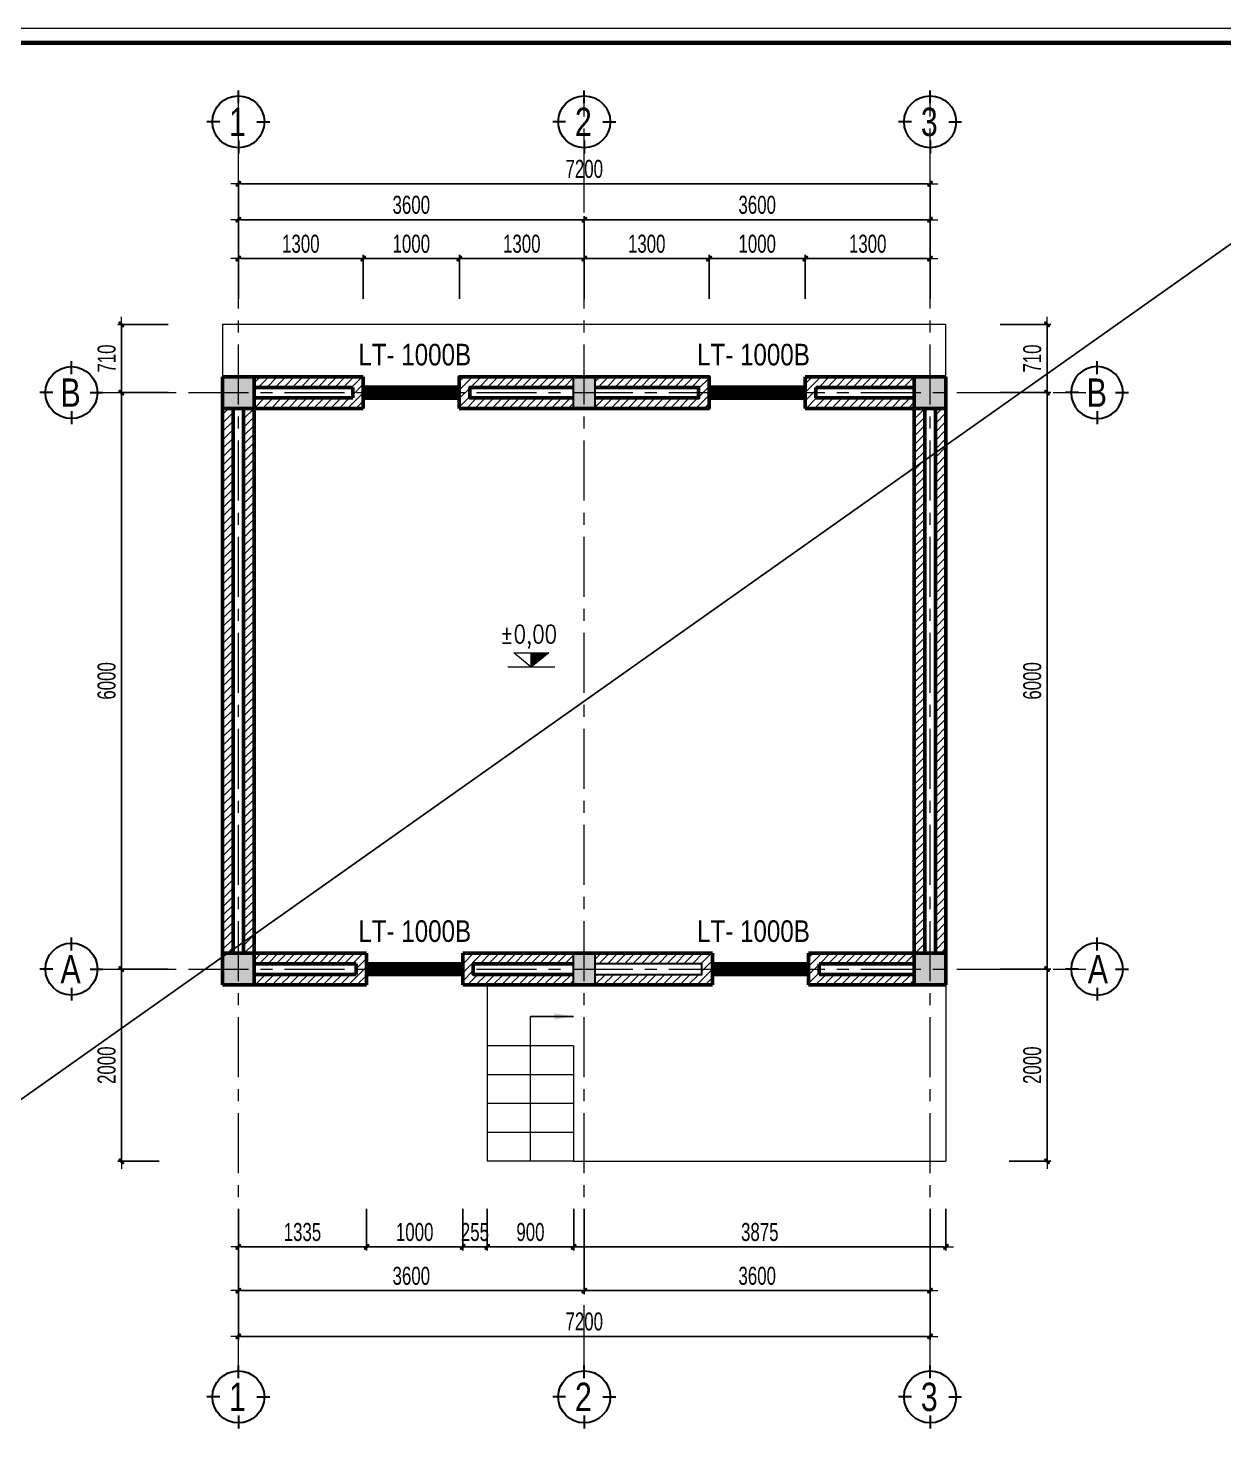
# Model space of a CAD drawing. Header units: millimetres. Extents: x -178395 to 493851, y -561170 to -280028.
# Drawn here: x 318561 to 331004, y -465377 to -450665 of the extents above; entities that cross this region are included whole.
import ezdxf
from ezdxf.enums import TextEntityAlignment as Align

# ---------------------------------------------------------------- set-up
doc = ezdxf.new("R2010")
doc.units = ezdxf.units.MM
doc.header["$MEASUREMENT"] = 0
doc.header["$PDMODE"] = 32
doc.linetypes.add('CENTER', pattern=[2, 1.25, -0.25, 0.25, -0.25])
doc.layers.get('Defpoints').update_dxf_attribs({"color": 1})
for name, color, linetype, lineweight in [('cat1', 30, 'Continuous', 50), ('Dim', 252, 'Continuous', 13), ('hatch1', 136, 'Continuous', 9), ('Khungten_LCDI', 7, 'Continuous', 5), ('LC Dim', 8, 'Continuous', 18), ('LC Hatch', 252, 'Continuous', 9), ('LC ISO', 153, 'Continuous', 13), ('LC Net dam 1', 30, 'Continuous', 30), ('LC Net thay', 63, 'Continuous', 25), ('LC Text1', 3, 'Continuous', 20), ('LC Text2', 7, 'Continuous', 25), ('thay1', 63, 'Continuous', 18), ('v-TRUC', 8, 'CENTER', 13)]:
    doc.layers.add(name, color=color, linetype=linetype, lineweight=lineweight)
doc.layers.add('KCS_LANH_TO', color=3, linetype='Continuous')
doc.layers.add('KCS_Plotter', color=11, linetype='Continuous', plot=False)
doc.styles.add('EG 1', font='VHAVANB.TTF')
doc.styles.add('HOATBIF', font='hoatbif.shx', dxfattribs={"width": 0.7})
doc.styles.add('KCS_SMTEXT', font='arial_0.ttf', dxfattribs={"width": 0.7})
doc.styles.add('Khungten', font='VHAVAN.TTF', dxfattribs={"width": 0.9, "height": 5000})
doc.styles.add('LC 1', font='VHAVANB.TTF')
doc.styles.add('T1', font='Vnsimli.shx', dxfattribs={"width": 0.8})
doc.styles.add('T2', font='VHARIAL.TTF', dxfattribs={"width": 0.8})
doc.styles.add('Tahoma', font='tahoma_0.ttf')
doc.styles.add('Title', font='VHBLACK.TTF', dxfattribs={"width": 0.8})
doc.dimstyles.new('1-110', dxfattribs={"dimscale": 110, "dimtxt": 2.5, "dimasz": 0.35, "dimexe": 0.5, "dimexo": 1, "dimgap": 0.8, "dimtad": 1, "dimdec": 0, "dimzin": 0, "dimdsep": 46, "dimtxsty": 'HOATBIF', "dimblk1": 'DOT', "dimblk2": 'DOT', "dimsah": 1, "dimcen": -1, "dimdle": 1, "dimclrd": 256, "dimclre": 256, "dimclrt": 4, "dimadec": 3, "dimazin": 2, "dimtfac": 0.333333, "dimtdec": 0, "dimtix": 1, "dimtmove": 2, "dimatfit": 3, "dimldrblk": 'DOT', "dimfxl": 1, "dimtvp": 0.833333, "dimtolj": 1, "dimtzin": 0, "dimarcsym": 0})
doc.dimstyles.new('KCS_DIM100_LE', dxfattribs={"dimscale": 100, "dimtxt": 0.001, "dimasz": 2, "dimexe": 1.2, "dimexo": 0, "dimgap": 1, "dimtad": 1, "dimdec": 0, "dimzin": 0, "dimdsep": 46, "dimtxsty": 'KCS_SMTEXT', "dimcen": 0, "dimdle": 1, "dimclrd": 256, "dimclre": 256, "dimclrt": 2, "dimadec": 0, "dimazin": 0, "dimtfac": 1, "dimtdec": 0, "dimtix": 1, "dimtmove": 2, "dimatfit": 3, "dimfxl": 1, "dimtolj": 1, "dimtzin": 0, "dimarcsym": 0})

# ---------------------------------------------------------------- blocks, each defined once
blk = doc.blocks.new('lcdi fix')
at = {"layer": 'Defpoints', "lineweight": 0}
blk.add_lwpolyline([(-1200, -14850), (-1200, 14850), (40800, 14850), (40800, -14850)], close=True, dxfattribs=at)
at = {"layer": 'Khungten_LCDI', "color": 5, "lineweight": 60}
blk.add_lwpolyline([(0, -14650), (0, 14650), (40600, 14650), (40600, -14650)], close=True, dxfattribs=at)
at = {"color": 7, "style": 'Khungten', "width": 0.8}
for tag, p in [('REVISION', (39499, -10746)), ('NGAYHT', (39546, -11609))]:
    blk.add_attdef(tag, text='', height=200, dxfattribs=at).set_placement(p, align=Align.CENTER)
at = {"layer": 'LC Text1', "color": 3, "style": 'LC 1', "width": 1.834006}
for tag, p, p2 in [('TENBANVE1', (36913, -8886), (40339, -8886)), ('TENBANVE2', (36913, -9562), (40339, -9562))]:
    blk.add_attdef(tag, text='', height=250, dxfattribs=at).set_placement(p, p2, align=Align.FIT)
at = {"layer": 'LC Text1', "style": 'Title', "width": 0.7}
blk.add_attdef('SOBANVE', text='', height=250, dxfattribs=at).set_placement((39562, -13896), align=Align.CENTER)
blk = doc.blocks.new('DOT')
at = {"layer": 'LC Dim'}
blk.add_line((-3, 0), (3, 0), dxfattribs=at)
at = {"layer": 'LC Dim', "color": 4}
blk.add_line((-1, -1), (1, 1), dxfattribs=at)
blk.add_lwpolyline([(0.5, 1), (-1, -0.5), (-0.5, -1), (1, 0.5)], close=True, dxfattribs=at)
blk = doc.blocks.new('*D1131')
at = {"layer": 'Defpoints', "color": 0, "transparency": 16777216}
for p in [(322048, -453062), (320748, -453557), (322048, -453557)]:
    blk.add_point(p, dxfattribs=at)
at = {"layer": 'Dim', "lineweight": -2, "transparency": 16777216}
for p, q in [((320748, -453482), (320748, -453025)), ((320774, -453062), (322022, -453062)), ((322048, -453482), (322048, -453025))]:
    blk.add_line(p, q, dxfattribs=at)
at = {"layer": 'Dim', "lineweight": -2, "transparency": 16777216, "xscale": 26.25, "yscale": 26.25, "zscale": 26.25, "rotation": 180}
blk.add_blockref('DOT', (320748, -453062), dxfattribs=at)
at = {"layer": 'Dim', "lineweight": -2, "transparency": 16777216, "xscale": 26.25, "yscale": 26.25, "zscale": 26.25}
blk.add_blockref('DOT', (322048, -453062), dxfattribs=at)
at = {"layer": 'Dim', "color": 4, "transparency": 16777216, "insert": (321398, -452909), "char_height": 187.5, "attachment_point": 5, "style": 'HOATBIF'}
blk.add_mtext('\\A1;1300', dxfattribs=at)
blk = doc.blocks.new('_Dot')
at = {"color": 0, "linetype": 'ByBlock', "lineweight": -2}
blk.add_line((-0.5, 0), (-1, 0), dxfattribs=at)
at = {"color": 0, "linetype": 'ByBlock', "const_width": 0.5}
blk.add_lwpolyline([(-0.25, 0, 1), (0.25, 0, 1)], format="xyb", close=True, dxfattribs=at)
blk = doc.blocks.new('*D1132')
at = {"layer": 'Defpoints', "color": 0, "ltscale": 2, "transparency": 16777216}
for p in [(324348, -452658), (320748, -453557), (324348, -453557)]:
    blk.add_point(p, dxfattribs=at)
at = {"layer": 'Dim', "lineweight": -2, "ltscale": 2, "transparency": 16777216}
for p, q in [((320748, -453482), (320748, -452621)), ((320774, -452658), (324322, -452658)), ((324348, -453482), (324348, -452621))]:
    blk.add_line(p, q, dxfattribs=at)
at = {"layer": 'Dim', "lineweight": -2, "ltscale": 2, "transparency": 16777216, "xscale": 26.25, "yscale": 26.25, "zscale": 26.25, "rotation": 180}
blk.add_blockref('DOT', (320748, -452658), dxfattribs=at)
at = {"layer": 'Dim', "lineweight": -2, "ltscale": 2, "transparency": 16777216, "xscale": 26.25, "yscale": 26.25, "zscale": 26.25}
blk.add_blockref('DOT', (324348, -452658), dxfattribs=at)
at = {"layer": 'Dim', "color": 4, "ltscale": 2, "transparency": 16777216, "insert": (322548, -452504), "char_height": 187.5, "attachment_point": 5, "style": 'HOATBIF'}
blk.add_mtext('\\A1;3600', dxfattribs=at)
blk = doc.blocks.new('*D1133')
at = {"layer": 'Defpoints', "color": 0, "ltscale": 2, "transparency": 16777216}
for p in [(327948, -452658), (324348, -453557), (327948, -453557)]:
    blk.add_point(p, dxfattribs=at)
at = {"layer": 'Dim', "lineweight": -2, "ltscale": 2, "transparency": 16777216}
for p, q in [((324348, -453482), (324348, -452621)), ((324374, -452658), (327922, -452658)), ((327948, -453482), (327948, -452621))]:
    blk.add_line(p, q, dxfattribs=at)
at = {"layer": 'Dim', "lineweight": -2, "ltscale": 2, "transparency": 16777216, "xscale": 26.25, "yscale": 26.25, "zscale": 26.25, "rotation": 180}
blk.add_blockref('DOT', (324348, -452658), dxfattribs=at)
at = {"layer": 'Dim', "lineweight": -2, "ltscale": 2, "transparency": 16777216, "xscale": 26.25, "yscale": 26.25, "zscale": 26.25}
blk.add_blockref('DOT', (327948, -452658), dxfattribs=at)
at = {"layer": 'Dim', "color": 4, "ltscale": 2, "transparency": 16777216, "insert": (326148, -452504), "char_height": 187.5, "attachment_point": 5, "style": 'HOATBIF'}
blk.add_mtext('\\A1;3600', dxfattribs=at)
blk = doc.blocks.new('*D1134')
at = {"layer": 'Defpoints', "color": 0, "ltscale": 2, "transparency": 16777216}
for p in [(327948, -452284), (320748, -453557), (327948, -453557)]:
    blk.add_point(p, dxfattribs=at)
at = {"layer": 'Dim', "lineweight": -2, "ltscale": 2, "transparency": 16777216}
for p, q in [((320748, -453482), (320748, -452246)), ((320774, -452284), (327922, -452284)), ((327948, -453482), (327948, -452246))]:
    blk.add_line(p, q, dxfattribs=at)
at = {"layer": 'Dim', "lineweight": -2, "ltscale": 2, "transparency": 16777216, "xscale": 26.25, "yscale": 26.25, "zscale": 26.25, "rotation": 180}
blk.add_blockref('DOT', (320748, -452284), dxfattribs=at)
at = {"layer": 'Dim', "lineweight": -2, "ltscale": 2, "transparency": 16777216, "xscale": 26.25, "yscale": 26.25, "zscale": 26.25}
blk.add_blockref('DOT', (327948, -452284), dxfattribs=at)
at = {"layer": 'Dim', "color": 4, "ltscale": 2, "transparency": 16777216, "insert": (324348, -452130), "char_height": 187.5, "attachment_point": 5, "style": 'HOATBIF'}
blk.add_mtext('\\A1;7200', dxfattribs=at)
blk = doc.blocks.new('KyHieu TrucDinhVi')
at = {"color": 7, "lineweight": 30}
for p, q in [((0, 2.36), (0, 4)), ((-2.36, 0), (-4, 0)), ((2.36, 0), (4, 0)), ((0, -2.36), (0, -4))]:
    blk.add_line(p, q, dxfattribs=at)
blk.add_circle((0, 0), 3.3, dxfattribs=at)
at = {"ltscale": 20, "style": 'Tahoma'}
blk.add_attdef('AA', text='', height=3, dxfattribs=at).set_placement((0, 0), align=Align.MIDDLE_CENTER)
blk = doc.blocks.new('*D1135')
at = {"layer": 'Defpoints', "color": 0, "ltscale": 2, "transparency": 16777216}
for p in [(323048, -453062), (322048, -453557), (323048, -453557)]:
    blk.add_point(p, dxfattribs=at)
at = {"layer": 'Dim', "lineweight": -2, "ltscale": 2, "transparency": 16777216}
for p, q in [((322048, -453482), (322048, -453025)), ((322074, -453062), (323022, -453062)), ((323048, -453482), (323048, -453025))]:
    blk.add_line(p, q, dxfattribs=at)
at = {"layer": 'Dim', "lineweight": -2, "ltscale": 2, "transparency": 16777216, "xscale": 26.25, "yscale": 26.25, "zscale": 26.25, "rotation": 180}
blk.add_blockref('DOT', (322048, -453062), dxfattribs=at)
at = {"layer": 'Dim', "lineweight": -2, "ltscale": 2, "transparency": 16777216, "xscale": 26.25, "yscale": 26.25, "zscale": 26.25}
blk.add_blockref('DOT', (323048, -453062), dxfattribs=at)
at = {"layer": 'Dim', "color": 4, "ltscale": 2, "transparency": 16777216, "insert": (322548, -452909), "char_height": 187.5, "attachment_point": 5, "style": 'HOATBIF'}
blk.add_mtext('\\A1;1000', dxfattribs=at)
blk = doc.blocks.new('*D1136')
at = {"layer": 'Defpoints', "color": 0, "ltscale": 2, "transparency": 16777216}
for p in [(324348, -453062), (323048, -453557), (324348, -453557)]:
    blk.add_point(p, dxfattribs=at)
at = {"layer": 'Dim', "lineweight": -2, "ltscale": 2, "transparency": 16777216}
for p, q in [((323048, -453482), (323048, -453025)), ((323074, -453062), (324322, -453062)), ((324348, -453482), (324348, -453025))]:
    blk.add_line(p, q, dxfattribs=at)
at = {"layer": 'Dim', "lineweight": -2, "ltscale": 2, "transparency": 16777216, "xscale": 26.25, "yscale": 26.25, "zscale": 26.25, "rotation": 180}
blk.add_blockref('DOT', (323048, -453062), dxfattribs=at)
at = {"layer": 'Dim', "lineweight": -2, "ltscale": 2, "transparency": 16777216, "xscale": 26.25, "yscale": 26.25, "zscale": 26.25}
blk.add_blockref('DOT', (324348, -453062), dxfattribs=at)
at = {"layer": 'Dim', "color": 4, "ltscale": 2, "transparency": 16777216, "insert": (323698, -452909), "char_height": 187.5, "attachment_point": 5, "style": 'HOATBIF'}
blk.add_mtext('\\A1;1300', dxfattribs=at)
blk = doc.blocks.new('*D1137')
at = {"layer": 'Defpoints', "color": 0, "ltscale": 2, "transparency": 16777216}
for p in [(325648, -453062), (324348, -453557), (325648, -453557)]:
    blk.add_point(p, dxfattribs=at)
at = {"layer": 'Dim', "lineweight": -2, "ltscale": 2, "transparency": 16777216}
for p, q in [((324348, -453482), (324348, -453025)), ((324374, -453062), (325622, -453062)), ((325648, -453482), (325648, -453025))]:
    blk.add_line(p, q, dxfattribs=at)
at = {"layer": 'Dim', "lineweight": -2, "ltscale": 2, "transparency": 16777216, "xscale": 26.25, "yscale": 26.25, "zscale": 26.25, "rotation": 180}
blk.add_blockref('DOT', (324348, -453062), dxfattribs=at)
at = {"layer": 'Dim', "lineweight": -2, "ltscale": 2, "transparency": 16777216, "xscale": 26.25, "yscale": 26.25, "zscale": 26.25}
blk.add_blockref('DOT', (325648, -453062), dxfattribs=at)
at = {"layer": 'Dim', "color": 4, "ltscale": 2, "transparency": 16777216, "insert": (324998, -452909), "char_height": 187.5, "attachment_point": 5, "style": 'HOATBIF'}
blk.add_mtext('\\A1;1300', dxfattribs=at)
blk = doc.blocks.new('*D1138')
at = {"layer": 'Defpoints', "color": 0, "ltscale": 2, "transparency": 16777216}
for p in [(326648, -453062), (325648, -453557), (326648, -453557)]:
    blk.add_point(p, dxfattribs=at)
at = {"layer": 'Dim', "lineweight": -2, "ltscale": 2, "transparency": 16777216}
for p, q in [((325648, -453482), (325648, -453025)), ((325674, -453062), (326622, -453062)), ((326648, -453482), (326648, -453025))]:
    blk.add_line(p, q, dxfattribs=at)
at = {"layer": 'Dim', "lineweight": -2, "ltscale": 2, "transparency": 16777216, "xscale": 26.25, "yscale": 26.25, "zscale": 26.25, "rotation": 180}
blk.add_blockref('DOT', (325648, -453062), dxfattribs=at)
at = {"layer": 'Dim', "lineweight": -2, "ltscale": 2, "transparency": 16777216, "xscale": 26.25, "yscale": 26.25, "zscale": 26.25}
blk.add_blockref('DOT', (326648, -453062), dxfattribs=at)
at = {"layer": 'Dim', "color": 4, "ltscale": 2, "transparency": 16777216, "insert": (326148, -452909), "char_height": 187.5, "attachment_point": 5, "style": 'HOATBIF'}
blk.add_mtext('\\A1;1000', dxfattribs=at)
blk = doc.blocks.new('*D1139')
at = {"layer": 'Defpoints', "color": 0, "ltscale": 2, "transparency": 16777216}
for p in [(327948, -453062), (326648, -453557), (327948, -453557)]:
    blk.add_point(p, dxfattribs=at)
at = {"layer": 'Dim', "lineweight": -2, "ltscale": 2, "transparency": 16777216}
for p, q in [((326648, -453482), (326648, -453025)), ((326674, -453062), (327922, -453062)), ((327948, -453482), (327948, -453025))]:
    blk.add_line(p, q, dxfattribs=at)
at = {"layer": 'Dim', "lineweight": -2, "ltscale": 2, "transparency": 16777216, "xscale": 26.25, "yscale": 26.25, "zscale": 26.25, "rotation": 180}
blk.add_blockref('DOT', (326648, -453062), dxfattribs=at)
at = {"layer": 'Dim', "lineweight": -2, "ltscale": 2, "transparency": 16777216, "xscale": 26.25, "yscale": 26.25, "zscale": 26.25}
blk.add_blockref('DOT', (327948, -453062), dxfattribs=at)
at = {"layer": 'Dim', "color": 4, "ltscale": 2, "transparency": 16777216, "insert": (327298, -452909), "char_height": 187.5, "attachment_point": 5, "style": 'HOATBIF'}
blk.add_mtext('\\A1;1300', dxfattribs=at)
blk = doc.blocks.new('*D1140')
at = {"layer": 'Defpoints', "color": 0, "transparency": 16777216}
for p in [(320094, -453748), (319530, -454458), (320094, -454458)]:
    blk.add_point(p, dxfattribs=at)
at = {"layer": 'Dim', "lineweight": -2, "transparency": 16777216}
for p, q in [((320019, -453748), (319493, -453748)), ((319530, -453774), (319530, -454431)), ((320019, -454458), (319493, -454458))]:
    blk.add_line(p, q, dxfattribs=at)
at = {"layer": 'Dim', "lineweight": -2, "transparency": 16777216, "xscale": 26.25, "yscale": 26.25, "zscale": 26.25}
for p, rotation in [((319530, -453748), 90), ((319530, -454458), 270)]:
    blk.add_blockref('DOT', p, dxfattribs=dict(at, rotation=rotation))
at = {"layer": 'Dim', "color": 4, "transparency": 16777216, "insert": (319377, -454103), "char_height": 187.5, "attachment_point": 5, "rotation": 90, "style": 'HOATBIF'}
blk.add_mtext('\\A1;710', dxfattribs=at)
blk = doc.blocks.new('*D1141')
at = {"layer": 'Defpoints', "color": 0, "ltscale": 2, "transparency": 16777216}
for p in [(319998, -460458), (319530, -462458), (319998, -462458)]:
    blk.add_point(p, dxfattribs=at)
at = {"layer": 'Dim', "lineweight": -2, "ltscale": 2, "transparency": 16777216}
for p, q in [((319923, -460458), (319493, -460458)), ((319530, -460484), (319530, -462431)), ((319923, -462458), (319493, -462458))]:
    blk.add_line(p, q, dxfattribs=at)
at = {"layer": 'Dim', "lineweight": -2, "ltscale": 2, "transparency": 16777216, "xscale": 26.25, "yscale": 26.25, "zscale": 26.25}
for p, rotation in [((319530, -460458), 90), ((319530, -462458), 270)]:
    blk.add_blockref('DOT', p, dxfattribs=dict(at, rotation=rotation))
at = {"layer": 'Dim', "color": 4, "ltscale": 2, "transparency": 16777216, "insert": (319377, -461458), "char_height": 187.5, "attachment_point": 5, "rotation": 90, "style": 'HOATBIF'}
blk.add_mtext('\\A1;2000', dxfattribs=at)
blk = doc.blocks.new('*D1142')
at = {"layer": 'Defpoints', "color": 0, "ltscale": 2, "transparency": 16777216}
for p in [(319530, -454458), (320094, -454458), (320094, -460458)]:
    blk.add_point(p, dxfattribs=at)
at = {"layer": 'Dim', "lineweight": -2, "ltscale": 2, "transparency": 16777216}
for p, q in [((320019, -454458), (319493, -454458)), ((319530, -460431), (319530, -454484)), ((320019, -460458), (319493, -460458))]:
    blk.add_line(p, q, dxfattribs=at)
at = {"layer": 'Dim', "lineweight": -2, "ltscale": 2, "transparency": 16777216, "xscale": 26.25, "yscale": 26.25, "zscale": 26.25}
for p, rotation in [((319530, -454458), 90), ((319530, -460458), 270)]:
    blk.add_blockref('DOT', p, dxfattribs=dict(at, rotation=rotation))
at = {"layer": 'Dim', "color": 4, "ltscale": 2, "transparency": 16777216, "insert": (319377, -457458), "char_height": 187.5, "attachment_point": 5, "rotation": 90, "style": 'HOATBIF'}
blk.add_mtext('\\A1;6000', dxfattribs=at)
blk = doc.blocks.new('*D1143')
at = {"layer": 'Defpoints', "color": 0, "transparency": 16777216}
for p in [(328601, -453748), (328601, -454458), (329165, -454458)]:
    blk.add_point(p, dxfattribs=at)
at = {"layer": 'Dim', "lineweight": -2, "transparency": 16777216}
for p, q in [((328676, -453748), (329203, -453748)), ((329165, -453774), (329165, -454431)), ((328676, -454458), (329203, -454458))]:
    blk.add_line(p, q, dxfattribs=at)
at = {"layer": 'Dim', "lineweight": -2, "transparency": 16777216, "xscale": 26.25, "yscale": 26.25, "zscale": 26.25}
for p, rotation in [((329165, -453748), 90), ((329165, -454458), 270)]:
    blk.add_blockref('DOT', p, dxfattribs=dict(at, rotation=rotation))
at = {"layer": 'Dim', "color": 4, "transparency": 16777216, "insert": (329011, -454103), "char_height": 187.5, "attachment_point": 5, "rotation": 90, "style": 'HOATBIF'}
blk.add_mtext('\\A1;710', dxfattribs=at)
blk = doc.blocks.new('*D1144')
at = {"layer": 'Defpoints', "color": 0, "ltscale": 2, "transparency": 16777216}
for p in [(328697, -460458), (328697, -462458), (329165, -462458)]:
    blk.add_point(p, dxfattribs=at)
at = {"layer": 'Dim', "lineweight": -2, "ltscale": 2, "transparency": 16777216}
for p, q in [((328772, -460458), (329203, -460458)), ((329165, -460484), (329165, -462431)), ((328772, -462458), (329203, -462458))]:
    blk.add_line(p, q, dxfattribs=at)
at = {"layer": 'Dim', "lineweight": -2, "ltscale": 2, "transparency": 16777216, "xscale": 26.25, "yscale": 26.25, "zscale": 26.25}
for p, rotation in [((329165, -460458), 90), ((329165, -462458), 270)]:
    blk.add_blockref('DOT', p, dxfattribs=dict(at, rotation=rotation))
at = {"layer": 'Dim', "color": 4, "ltscale": 2, "transparency": 16777216, "insert": (329011, -461458), "char_height": 187.5, "attachment_point": 5, "rotation": 90, "style": 'HOATBIF'}
blk.add_mtext('\\A1;2000', dxfattribs=at)
blk = doc.blocks.new('*D1145')
at = {"layer": 'Defpoints', "color": 0, "ltscale": 2, "transparency": 16777216}
for p in [(328601, -454458), (329165, -454458), (328601, -460458)]:
    blk.add_point(p, dxfattribs=at)
at = {"layer": 'Dim', "lineweight": -2, "ltscale": 2, "transparency": 16777216}
for p, q in [((328676, -454458), (329203, -454458)), ((329165, -460431), (329165, -454484)), ((328676, -460458), (329203, -460458))]:
    blk.add_line(p, q, dxfattribs=at)
at = {"layer": 'Dim', "lineweight": -2, "ltscale": 2, "transparency": 16777216, "xscale": 26.25, "yscale": 26.25, "zscale": 26.25}
for p, rotation in [((329165, -454458), 90), ((329165, -460458), 270)]:
    blk.add_blockref('DOT', p, dxfattribs=dict(at, rotation=rotation))
at = {"layer": 'Dim', "color": 4, "ltscale": 2, "transparency": 16777216, "insert": (329011, -457458), "char_height": 187.5, "attachment_point": 5, "rotation": 90, "style": 'HOATBIF'}
blk.add_mtext('\\A1;6000', dxfattribs=at)
blk = doc.blocks.new('*D1146')
at = {"layer": 'Defpoints', "color": 0, "ltscale": 2, "transparency": 16777216}
for p in [(323338, -462877), (324238, -462877), (324238, -463349)]:
    blk.add_point(p, dxfattribs=at)
at = {"layer": 'Dim', "lineweight": -2, "ltscale": 2, "transparency": 16777216}
for p, q in [((323338, -462952), (323338, -463387)), ((324238, -462952), (324238, -463387)), ((323364, -463349), (324212, -463349))]:
    blk.add_line(p, q, dxfattribs=at)
at = {"layer": 'Dim', "lineweight": -2, "ltscale": 2, "transparency": 16777216, "xscale": 26.25, "yscale": 26.25, "zscale": 26.25, "rotation": 180}
blk.add_blockref('DOT', (323338, -463349), dxfattribs=at)
at = {"layer": 'Dim', "lineweight": -2, "ltscale": 2, "transparency": 16777216, "xscale": 26.25, "yscale": 26.25, "zscale": 26.25}
blk.add_blockref('DOT', (324238, -463349), dxfattribs=at)
at = {"layer": 'Dim', "color": 4, "ltscale": 2, "transparency": 16777216, "insert": (323788, -463195), "char_height": 187.5, "attachment_point": 5, "style": 'HOATBIF'}
blk.add_mtext('\\A1;900', dxfattribs=at)
blk = doc.blocks.new('*D1147')
at = {"layer": 'Defpoints', "color": 0, "ltscale": 2, "transparency": 16777216}
for p in [(324238, -462877), (328113, -462877), (328113, -463349)]:
    blk.add_point(p, dxfattribs=at)
at = {"layer": 'Dim', "lineweight": -2, "ltscale": 2, "transparency": 16777216}
for p, q in [((324238, -462952), (324238, -463387)), ((328113, -462952), (328113, -463387)), ((324264, -463349), (328087, -463349))]:
    blk.add_line(p, q, dxfattribs=at)
at = {"layer": 'Dim', "lineweight": -2, "ltscale": 2, "transparency": 16777216, "xscale": 26.25, "yscale": 26.25, "zscale": 26.25, "rotation": 180}
blk.add_blockref('DOT', (324238, -463349), dxfattribs=at)
at = {"layer": 'Dim', "lineweight": -2, "ltscale": 2, "transparency": 16777216, "xscale": 26.25, "yscale": 26.25, "zscale": 26.25}
blk.add_blockref('DOT', (328113, -463349), dxfattribs=at)
at = {"layer": 'Dim', "color": 4, "ltscale": 2, "transparency": 16777216, "insert": (326175, -463195), "char_height": 187.5, "attachment_point": 5, "style": 'HOATBIF'}
blk.add_mtext('\\A1;3875', dxfattribs=at)
blk = doc.blocks.new('*D1148')
at = {"layer": 'Defpoints', "color": 0, "ltscale": 2, "transparency": 16777216}
for p in [(320748, -462877), (324348, -462877), (324348, -463804)]:
    blk.add_point(p, dxfattribs=at)
at = {"layer": 'Dim', "lineweight": -2, "ltscale": 2, "transparency": 16777216}
for p, q in [((320748, -462952), (320748, -463842)), ((324348, -462952), (324348, -463842)), ((320774, -463804), (324322, -463804))]:
    blk.add_line(p, q, dxfattribs=at)
at = {"layer": 'Dim', "lineweight": -2, "ltscale": 2, "transparency": 16777216, "xscale": 26.25, "yscale": 26.25, "zscale": 26.25, "rotation": 180}
blk.add_blockref('DOT', (320748, -463804), dxfattribs=at)
at = {"layer": 'Dim', "lineweight": -2, "ltscale": 2, "transparency": 16777216, "xscale": 26.25, "yscale": 26.25, "zscale": 26.25}
blk.add_blockref('DOT', (324348, -463804), dxfattribs=at)
at = {"layer": 'Dim', "color": 4, "ltscale": 2, "transparency": 16777216, "insert": (322548, -463651), "char_height": 187.5, "attachment_point": 5, "style": 'HOATBIF'}
blk.add_mtext('\\A1;3600', dxfattribs=at)
blk = doc.blocks.new('*D1149')
at = {"layer": 'Defpoints', "color": 0, "ltscale": 2, "transparency": 16777216}
for p in [(324348, -462877), (327948, -462877), (327948, -463804)]:
    blk.add_point(p, dxfattribs=at)
at = {"layer": 'Dim', "lineweight": -2, "ltscale": 2, "transparency": 16777216}
for p, q in [((324348, -462952), (324348, -463842)), ((327948, -462952), (327948, -463842)), ((324374, -463804), (327922, -463804))]:
    blk.add_line(p, q, dxfattribs=at)
at = {"layer": 'Dim', "lineweight": -2, "ltscale": 2, "transparency": 16777216, "xscale": 26.25, "yscale": 26.25, "zscale": 26.25, "rotation": 180}
blk.add_blockref('DOT', (324348, -463804), dxfattribs=at)
at = {"layer": 'Dim', "lineweight": -2, "ltscale": 2, "transparency": 16777216, "xscale": 26.25, "yscale": 26.25, "zscale": 26.25}
blk.add_blockref('DOT', (327948, -463804), dxfattribs=at)
at = {"layer": 'Dim', "color": 4, "ltscale": 2, "transparency": 16777216, "insert": (326148, -463651), "char_height": 187.5, "attachment_point": 5, "style": 'HOATBIF'}
blk.add_mtext('\\A1;3600', dxfattribs=at)
blk = doc.blocks.new('*D1150')
at = {"layer": 'Defpoints', "color": 0, "ltscale": 2, "transparency": 16777216}
for p in [(320748, -462877), (327948, -462877), (327948, -464280)]:
    blk.add_point(p, dxfattribs=at)
at = {"layer": 'Dim', "lineweight": -2, "ltscale": 2, "transparency": 16777216}
for p, q in [((320748, -462952), (320748, -464317)), ((327948, -462952), (327948, -464317)), ((320774, -464280), (327922, -464280))]:
    blk.add_line(p, q, dxfattribs=at)
at = {"layer": 'Dim', "lineweight": -2, "ltscale": 2, "transparency": 16777216, "xscale": 26.25, "yscale": 26.25, "zscale": 26.25, "rotation": 180}
blk.add_blockref('DOT', (320748, -464280), dxfattribs=at)
at = {"layer": 'Dim', "lineweight": -2, "ltscale": 2, "transparency": 16777216, "xscale": 26.25, "yscale": 26.25, "zscale": 26.25}
blk.add_blockref('DOT', (327948, -464280), dxfattribs=at)
at = {"layer": 'Dim', "color": 4, "ltscale": 2, "transparency": 16777216, "insert": (324348, -464126), "char_height": 187.5, "attachment_point": 5, "style": 'HOATBIF'}
blk.add_mtext('\\A1;7200', dxfattribs=at)
blk = doc.blocks.new('*D1151')
at = {"layer": 'Defpoints', "color": 0, "ltscale": 2, "transparency": 16777216}
for p in [(323083, -462877), (323338, -462877), (323083, -463349)]:
    blk.add_point(p, dxfattribs=at)
at = {"layer": 'Dim', "lineweight": -2, "ltscale": 2, "transparency": 16777216}
for p, q in [((323083, -462952), (323083, -463387)), ((323338, -462952), (323338, -463387)), ((323057, -463349), (323030, -463349)), ((323338, -463349), (323083, -463349)), ((323364, -463349), (323390, -463349))]:
    blk.add_line(p, q, dxfattribs=at)
at = {"layer": 'Dim', "lineweight": -2, "ltscale": 2, "transparency": 16777216, "xscale": 26.25, "yscale": 26.25, "zscale": 26.25}
blk.add_blockref('DOT', (323083, -463349), dxfattribs=at)
at = {"layer": 'Dim', "lineweight": -2, "ltscale": 2, "transparency": 16777216, "xscale": 26.25, "yscale": 26.25, "zscale": 26.25, "rotation": 180}
blk.add_blockref('DOT', (323338, -463349), dxfattribs=at)
at = {"layer": 'Dim', "color": 4, "ltscale": 2, "transparency": 16777216, "insert": (323210, -463195), "char_height": 187.5, "attachment_point": 5, "style": 'HOATBIF'}
blk.add_mtext('\\A1;255', dxfattribs=at)
blk = doc.blocks.new('*D1152')
at = {"layer": 'Defpoints', "color": 0, "ltscale": 2, "transparency": 16777216}
for p in [(322083, -462877), (323083, -462877), (322083, -463349)]:
    blk.add_point(p, dxfattribs=at)
at = {"layer": 'Dim', "lineweight": -2, "ltscale": 2, "transparency": 16777216}
for p, q in [((322083, -462952), (322083, -463387)), ((323083, -462952), (323083, -463387)), ((323057, -463349), (322109, -463349))]:
    blk.add_line(p, q, dxfattribs=at)
at = {"layer": 'Dim', "lineweight": -2, "ltscale": 2, "transparency": 16777216, "xscale": 26.25, "yscale": 26.25, "zscale": 26.25, "rotation": 180}
blk.add_blockref('DOT', (322083, -463349), dxfattribs=at)
at = {"layer": 'Dim', "lineweight": -2, "ltscale": 2, "transparency": 16777216, "xscale": 26.25, "yscale": 26.25, "zscale": 26.25}
blk.add_blockref('DOT', (323083, -463349), dxfattribs=at)
at = {"layer": 'Dim', "color": 4, "ltscale": 2, "transparency": 16777216, "insert": (322583, -463195), "char_height": 187.5, "attachment_point": 5, "style": 'HOATBIF'}
blk.add_mtext('\\A1;1000', dxfattribs=at)
blk = doc.blocks.new('*D1153')
at = {"layer": 'Defpoints', "color": 0, "ltscale": 2, "transparency": 16777216}
for p in [(320748, -462877), (322083, -462877), (320748, -463349)]:
    blk.add_point(p, dxfattribs=at)
at = {"layer": 'Dim', "lineweight": -2, "ltscale": 2, "transparency": 16777216}
for p, q in [((320748, -462952), (320748, -463387)), ((322083, -462952), (322083, -463387)), ((322057, -463349), (320774, -463349))]:
    blk.add_line(p, q, dxfattribs=at)
at = {"layer": 'Dim', "lineweight": -2, "ltscale": 2, "transparency": 16777216, "xscale": 26.25, "yscale": 26.25, "zscale": 26.25, "rotation": 180}
blk.add_blockref('DOT', (320748, -463349), dxfattribs=at)
at = {"layer": 'Dim', "lineweight": -2, "ltscale": 2, "transparency": 16777216, "xscale": 26.25, "yscale": 26.25, "zscale": 26.25}
blk.add_blockref('DOT', (322083, -463349), dxfattribs=at)
at = {"layer": 'Dim', "color": 4, "ltscale": 2, "transparency": 16777216, "insert": (321415, -463195), "char_height": 187.5, "attachment_point": 5, "style": 'HOATBIF'}
blk.add_mtext('\\A1;1335', dxfattribs=at)
blk = doc.blocks.new('Caodo1')
at = {"layer": 'LC Text1'}
blk.add_hatch(color=4, dxfattribs=at).paths.add_polyline_path([(0, 200), (0, 0), (243, 200)])
at = {"layer": 'LC Text1', "color": 4}
for p, q in [((0, 0), (0, 200)), ((324, 0), (-324, 0))]:
    blk.add_line(p, q, dxfattribs=at)
blk.add_lwpolyline([(-243, 200), (243, 200), (0, 0), (0, 0)], close=True, dxfattribs=at)
at = {"layer": 'LC Text1', "color": 4, "style": 'T1', "width": 0.8}
blk.add_attdef('%%P0,00', text='', height=250, dxfattribs=at).set_placement((-39, 460), align=Align.MIDDLE_CENTER)

msp = doc.modelspace()

# ---------------------------------------------------------------- hatches: boundary and pattern name
at = {"layer": 'hatch1', "ltscale": 2}
h = msp.add_hatch(dxfattribs=at)
h.set_pattern_fill('ANSI31', color=256, scale=500)
h.set_pattern_definition([(45, (12139.876, -15629.05), (-44.194174, 44.194174), [])])
h.paths.add_polyline_path([(322047.8, -454292.7), (320912.8, -454292.7), (320912.8, -454402.7), (321937.8, -454402.7), (321937.8, -454512.7), (320912.8, -454512.7), (320912.8, -454622.7), (322047.8, -454622.7)])
h.paths.add_polyline_path([(324237.8, -454292.7), (323047.8, -454292.7), (323047.8, -454622.7), (324237.8, -454622.7), (324237.8, -454512.7), (323157.8, -454512.7), (323157.8, -454402.7), (324237.8, -454402.7)])
h.paths.add_polyline_path([(325647.8, -454292.7), (324457.8, -454292.7), (324457.8, -454402.7), (325537.8, -454402.7), (325537.8, -454512.7), (324457.8, -454512.7), (324457.8, -454622.7), (325647.8, -454622.7)])
h.paths.add_polyline_path([(327782.8, -454292.7), (326647.8, -454292.7), (326647.8, -454622.7), (327782.8, -454622.7), (327782.8, -454512.7), (326757.8, -454512.7), (326757.8, -454402.7), (327782.8, -454402.7)])
h.paths.add_polyline_path([(320692.8, -454622.7), (320582.8, -454622.7), (320582.8, -460292.7), (320692.8, -460292.7)])
h.paths.add_polyline_path([(320912.8, -454622.7), (320802.8, -454622.7), (320802.8, -460292.7), (320912.8, -460292.7)])
h.paths.add_polyline_path([(322082.8, -460292.7), (320912.8, -460292.7), (320912.8, -460402.7), (321972.8, -460402.7), (321972.8, -460512.7), (320912.8, -460512.7), (320912.8, -460622.7), (321597.8, -460622.7), (321597.8, -460622.7), (322082.8, -460622.7)])
h.paths.add_polyline_path([(324236.8, -460292.7), (323082.8, -460292.7), (323082.8, -460622.7), (323497.8, -460622.7), (324237.8, -460622.7), (324237.5, -460512.7), (323192.8, -460512.7), (323192.8, -460402.7), (324237.2, -460402.7)])
h.paths.add_polyline_path([(325682.8, -460292.7), (324456.8, -460292.7), (324457.2, -460402.7), (325572.8, -460402.7), (325572.8, -460512.7), (324457.5, -460512.7), (324457.8, -460622.7), (324947.3, -460622.7), (324947.3, -460622.7), (325682.8, -460622.7)])
h.paths.add_polyline_path([(327782.8, -460292.7), (326682.8, -460292.7), (326682.8, -460622.7), (327347.3, -460622.7), (327782.8, -460622.7), (327782.8, -460512.7), (326792.8, -460512.7), (326792.8, -460402.7), (327782.8, -460402.7)])
h.paths.add_polyline_path([(327892.8, -454622.7), (327782.8, -454622.7), (327782.8, -460292.7), (327892.8, -460292.7)])
h.paths.add_polyline_path([(328112.8, -454622.7), (328002.8, -454622.7), (328002.8, -460292.7), (328112.8, -460292.7)])
h.paths.add_polyline_path([(327741.6, -458565.4), (328154.1, -458565.4), (328154.1, -458284.1), (327741.6, -458284.1)], flags=9)
h.paths.add_polyline_path([(327851.6, -458222.4), (328264.1, -458222.4), (328264.1, -457941.2), (327851.6, -457941.2)], flags=9)
at = {"layer": 'LC Hatch', "ltscale": 250}
h = msp.add_hatch(dxfattribs=at)
h.set_pattern_fill('BTCT', color=256, scale=40)
h.set_pattern_definition([(50, (44851.6, -67.6), (286.90407, -25.10085), [30, -330]), (355, (44851.6, -67.6), (-55.50053, 300.87685), [24, -264]), (100.4514, (44875.5, -69.7), (231.40375, 275.77582), [25.49608, -280.45684]), (46.1842, (44851.6, 12.4), (426.89642, -66.2076), [45, -495]), (96.6356, (44887.17, 6.88), (373.86508, 389.64715), [38.2441, -420.6852]), (351.1842, (44851.6, 12.4), (373.86478, 389.64744), [36, -396]), (21, (44891.6, -7.6), (238.76282, -161.04756), [30, -330]), (326, (44891.6, -7.6), (97.32613, 290.06002), [24, -264]), (71.4514, (44911.5, -21.03), (336.08905, 129.0122), [25.49608, -280.45684]), (37.5, (44851.6, -67.61), (4.863942, 133.157542), [0, -260.8, 0, -268, 0, -265]), (7.5, (44851.6, -67.61), (105.227815, 157.764685), [0, -152.8, 0, -254.8, 0, -101]), (327.5, (44762.4, -67.61), (213.528974, -9.021949), [0, -100, 0, -312, 0, -414]), (317.5, (44722.4, -67.6), (233.27447, 40.04199), [0, -130, 0, -207.2, 0, -294]), (45, (44851.6, -67.6), (-106.066017, 106.066017), []), (45, (44922.31, -67.6), (-106.066017, 106.066017), [])])
h.paths.add_polyline_path([(320912.8, -454292.7), (320582.8, -454292.7), (320582.8, -454622.7), (320912.8, -454622.7)])
h.paths.add_polyline_path([(324457.8, -454292.7), (324237.8, -454292.7), (324237.8, -454622.7), (324457.8, -454622.7)])
h.paths.add_polyline_path([(328112.8, -454292.7), (327782.8, -454292.7), (327782.8, -454622.7), (328112.8, -454622.7)])
h.paths.add_polyline_path([(328112.8, -460292.7), (327782.8, -460292.7), (327782.8, -460622.7), (328112.8, -460622.7)])
h.paths.add_polyline_path([(324456.8, -460292.7), (324236.8, -460292.7), (324237.8, -460622.7), (324457.8, -460622.7)])
h.paths.add_polyline_path([(320912.8, -460292.7), (320582.8, -460292.7), (320582.8, -460622.7), (320912.8, -460622.7)])

# ---------------------------------------------------------------- linework, layer by layer
at = {"layer": 'cat1', "ltscale": 500}
for p, q in [((320582.8, -460622.7), (320582.8, -454292.7)), ((320912.8, -460622.7), (320912.8, -454292.7)), ((327782.8, -460622.7), (327782.8, -454292.7)), ((328112.8, -460622.7), (328112.8, -454292.7)), ((320912.8, -454512.7), (321937.8, -454512.7)), ((326757.8, -454512.7), (327782.8, -454512.7)), ((320582.8, -454622.7), (322047.8, -454622.7)), ((320692.8, -460292.7), (320692.8, -454622.7)), ((320802.8, -460292.7), (320802.8, -454622.7)), ((323047.8, -454622.7), (325647.8, -454622.7)), ((326647.8, -454622.7), (328112.8, -454622.7)), ((327892.8, -460292.7), (327892.8, -454622.7)), ((328002.8, -460292.7), (328002.8, -454622.7)), ((320582.8, -460292.7), (322082.8, -460292.7)), ((323082.8, -460292.7), (325682.8, -460292.7)), ((326682.8, -460292.7), (328112.8, -460292.7)), ((320912.8, -460402.7), (321972.8, -460402.7)), ((326792.8, -460402.7), (327782.8, -460402.7)), ((320912.8, -460512.7), (321972.8, -460512.7)), ((326792.8, -460512.7), (327782.8, -460512.7)), ((320582.8, -460622.7), (322082.8, -460622.7)), ((323082.8, -460622.7), (325682.8, -460622.7)), ((326682.8, -460622.7), (328112.8, -460622.7))]:
    msp.add_line(p, q, dxfattribs=at)
at = {"layer": 'cat1', "ltscale": 2}
for p, q in [((320582.8, -454292.7), (322047.8, -454292.7)), ((320912.8, -454402.7), (321937.8, -454402.7)), ((321937.8, -454512.7), (321937.8, -454402.7)), ((322047.8, -454622.7), (322047.8, -454292.7)), ((323047.8, -454622.7), (323047.8, -454292.7)), ((323047.8, -454292.7), (325647.8, -454292.7)), ((325647.8, -454622.7), (325647.8, -454292.7)), ((326647.8, -454292.7), (328112.8, -454292.7)), ((326647.8, -454622.7), (326647.8, -454292.7)), ((326757.8, -454402.7), (327782.8, -454402.7)), ((326757.8, -454512.7), (326757.8, -454402.7)), ((322082.8, -460292.7), (322082.8, -460622.7)), ((323082.8, -460292.7), (323082.8, -460622.7)), ((325682.8, -460622.7), (325682.8, -460292.7)), ((326682.8, -460622.7), (326682.8, -460292.7)), ((321972.8, -460402.7), (321972.8, -460512.7)), ((326792.8, -460512.7), (326792.8, -460402.7))]:
    msp.add_line(p, q, dxfattribs=at)
msp.add_lwpolyline([(323047.8, -454622.7), (325647.8, -454622.7), (325647.8, -454292.7), (323047.8, -454292.7)], close=True, dxfattribs=at)
for points in [[(324237.8, -454402.7), (323157.8, -454402.7), (323157.8, -454512.7), (324237.8, -454512.7)], [(324457.8, -454512.7), (325537.8, -454512.7), (325537.8, -454402.7), (324457.8, -454402.7)], [(324237.8, -460402.7), (323192.8, -460402.7), (323192.8, -460512.7), (324237.8, -460512.7)]]:
    msp.add_lwpolyline(points, dxfattribs=at)
at = {"layer": 'KCS_LANH_TO', "color": 2, "const_width": 150}
for points in [[(322047.8, -454457.7), (323047.8, -454457.7)], [(325647.8, -454457.7), (326647.8, -454457.7)], [(322082.8, -460457.7), (323082.8, -460457.7)], [(325682.8, -460457.7), (326682.8, -460457.7)]]:
    msp.add_lwpolyline(points, dxfattribs=at)
at = {"layer": 'KCS_Plotter', "ltscale": 250}
msp.add_line((302751, -472940.4), (334251, -450665.4), dxfattribs=at)
at = {"layer": 'LC Net dam 1', "ltscale": 500}
for points in [[(324236.8, -454292.7), (324456.8, -454292.7), (324457.8, -454622.7), (324237.8, -454622.7)], [(324236.8, -460292.7), (324456.8, -460292.7), (324457.8, -460622.7), (324237.8, -460622.7)]]:
    msp.add_lwpolyline(points, close=True, dxfattribs=at)
at = {"layer": 'LC Net dam 1', "ltscale": 2}
msp.add_lwpolyline([(324457.8, -460512.7), (325572.8, -460512.7), (325572.8, -460402.7), (324457.8, -460402.7)], dxfattribs=at)
at = {"layer": 'thay1', "ltscale": 2}
for p, q in [((328112.8, -460457.7), (328112.8, -462457.7)), ((323337.8, -460622.7), (323337.8, -462457.7)), ((323787.8, -462457.7), (323787.8, -460950.2)), ((323787.8, -460950.2), (324237.8, -460950.2)), ((324237.8, -461257.7), (323337.8, -461257.7)), ((324237.8, -461257.7), (324237.8, -462457.7)), ((324237.8, -461557.7), (323337.8, -461557.7)), ((324237.8, -461857.7), (323337.8, -461857.7)), ((324237.8, -462157.7), (323337.8, -462157.7)), ((324237.8, -462457.7), (323337.8, -462457.7)), ((324237.8, -462457.7), (328112.8, -462457.7))]:
    msp.add_line(p, q, dxfattribs=at)
msp.add_lwpolyline([(328112.8, -454292.7), (328112.8, -453747.7), (320582.8, -453747.7), (320582.8, -454292.7)], dxfattribs=at)
at = {"layer": 'v-TRUC', "ltscale": 500}
for p, q in [((320747.8, -464582.1), (320747.8, -451321.8)), ((324347.8, -464582.1), (324347.8, -451321.8)), ((327947.8, -464582.1), (327947.8, -451321.8)), ((319227.4, -454457.7), (329568.9, -454457.7)), ((319227.4, -460457.7), (329568.9, -460457.7))]:
    msp.add_line(p, q, dxfattribs=at)

# ---------------------------------------------------------------- block references
at = {"layer": 'LC ISO'}
ref = msp.add_blockref('KyHieu TrucDinhVi', (320747.8, -451639.5), dxfattribs=dict(at, xscale=82, yscale=82, zscale=82))
ref.add_attrib('AA', '1', dxfattribs={"layer": '0', "ltscale": 20, "height": 295.2, "style": 'EG 1', "width": 0.8}).set_placement((320738.9, -451639.5), align=Align.MIDDLE_CENTER)
ref = msp.add_blockref('KyHieu TrucDinhVi', (324347.8, -451639.5), dxfattribs=dict(at, xscale=82, yscale=82, zscale=82))
ref.add_attrib('AA', '2', dxfattribs={"layer": '0', "ltscale": 20, "height": 295.2, "style": 'EG 1', "width": 0.8}).set_placement((324338.9, -451639.5), align=Align.MIDDLE_CENTER)
ref = msp.add_blockref('KyHieu TrucDinhVi', (327947.8, -451639.5), dxfattribs=dict(at, xscale=82, yscale=82, zscale=82))
ref.add_attrib('AA', '3', dxfattribs={"layer": '0', "ltscale": 20, "height": 295.2, "style": 'EG 1', "width": 0.8}).set_placement((327938.9, -451639.5), align=Align.MIDDLE_CENTER)
ref = msp.add_blockref('KyHieu TrucDinhVi', (319010.6, -454457.7), dxfattribs=dict(at, xscale=82, yscale=82, zscale=82))
ref.add_attrib('AA', 'b', dxfattribs={"layer": '0', "ltscale": 20, "height": 295.2, "style": 'EG 1', "width": 0.8}).set_placement((319001.7, -454457.7), align=Align.MIDDLE_CENTER)
ref = msp.add_blockref('KyHieu TrucDinhVi', (329685, -454457.7), dxfattribs=dict(at, xscale=-82, yscale=82, zscale=82))
ref.add_attrib('AA', 'b', dxfattribs={"layer": '0', "ltscale": 20, "height": 295.2, "style": 'EG 1', "width": 0.8}).set_placement((329682.5, -454457.7), align=Align.MIDDLE_CENTER)
ref = msp.add_blockref('KyHieu TrucDinhVi', (319010.6, -460457.7), dxfattribs=dict(at, xscale=82, yscale=82, zscale=82))
ref.add_attrib('AA', 'a', dxfattribs={"layer": '0', "ltscale": 20, "height": 295.2, "style": 'EG 1', "width": 0.8}).set_placement((319001.7, -460457.7), align=Align.MIDDLE_CENTER)
ref = msp.add_blockref('KyHieu TrucDinhVi', (329685, -460457.7), dxfattribs=dict(at, xscale=-82, yscale=82, zscale=82))
ref.add_attrib('AA', 'a', dxfattribs={"layer": '0', "ltscale": 20, "height": 295.2, "style": 'EG 1', "width": 0.8}).set_placement((329694.1, -460457.7), align=Align.MIDDLE_CENTER)
ref = msp.add_blockref('KyHieu TrucDinhVi', (320747.8, -464910.1), dxfattribs=dict(at, xscale=82, yscale=82, zscale=82))
ref.add_attrib('AA', '1', dxfattribs={"layer": '0', "ltscale": 20, "height": 295.2, "style": 'EG 1', "width": 0.8}).set_placement((320738.9, -464910.1), align=Align.MIDDLE_CENTER)
ref = msp.add_blockref('KyHieu TrucDinhVi', (324347.8, -464910.1), dxfattribs=dict(at, xscale=82, yscale=82, zscale=82))
ref.add_attrib('AA', '2', dxfattribs={"layer": '0', "ltscale": 20, "height": 295.2, "style": 'EG 1', "width": 0.8}).set_placement((324338.9, -464910.1), align=Align.MIDDLE_CENTER)
ref = msp.add_blockref('KyHieu TrucDinhVi', (327947.8, -464910.1), dxfattribs=dict(at, xscale=82, yscale=82, zscale=82))
ref.add_attrib('AA', '3', dxfattribs={"layer": '0', "ltscale": 20, "height": 295.2, "style": 'EG 1', "width": 0.8}).set_placement((327938.9, -464910.1), align=Align.MIDDLE_CENTER)
at = {"layer": 'LC Net thay', "xscale": 0.75, "yscale": 0.75, "zscale": 0.75}
msp.add_blockref('lcdi fix', (303651, -461802.9), dxfattribs=at)
at = {"layer": 'LC Text1'}
ref = msp.add_blockref('Caodo1', (323797.1, -457315.6), dxfattribs=dict(at, xscale=0.75, yscale=0.75, zscale=0.75))
ref.add_attrib('%%P0,00', '%%p0,00', dxfattribs={"layer": 'LC Text2', "height": 187.5, "style": 'T1', "width": 0.8}).set_placement((323767.8, -456971), align=Align.MIDDLE_CENTER)

# ---------------------------------------------------------------- texts
at = {"layer": 'LC Text2', "style": 'T2', "width": 0.8}
for p in [(321996.6, -454174.6), (325522, -454174.6), (321996.6, -460174.6), (325522, -460174.6)]:
    msp.add_text('lt- 1000b', height=225, dxfattribs=at).set_placement(p)

# ---------------------------------------------------------------- dimensions: what is measured, and where the dimension line sits
at = {"layer": 'Dim', "ltscale": 2}
for base, p1, p2, picture, middle in [((327947.8, -452283.6), (320747.8, -453556.5), (327947.8, -453556.5), '*D1134', (324347.8, -452129.8)), ((324347.8, -452658.2), (320747.8, -453556.5), (324347.8, -453556.5), '*D1132', (322547.8, -452504.5)), ((327947.8, -452658.2), (324347.8, -453556.5), (327947.8, -453556.5), '*D1133', (326147.8, -452504.5)), ((323047.8, -453062.4), (322047.8, -453556.5), (323047.8, -453556.5), '*D1135', (322547.8, -452908.6)), ((324347.8, -453062.4), (323047.8, -453556.5), (324347.8, -453556.5), '*D1136', (323697.8, -452908.6)), ((325647.8, -453062.4), (324347.8, -453556.5), (325647.8, -453556.5), '*D1137', (324997.8, -452908.6)), ((326647.8, -453062.4), (325647.8, -453556.5), (326647.8, -453556.5), '*D1138', (326147.8, -452908.6)), ((327947.8, -453062.4), (326647.8, -453556.5), (327947.8, -453556.5), '*D1139', (327297.8, -452908.6)), ((324347.8, -463804.3), (320747.8, -462877), (324347.8, -462877), '*D1148', (322547.8, -463650.6)), ((327947.8, -464279.9), (320747.8, -462877), (327947.8, -462877), '*D1150', (324347.8, -464126.1)), ((320747.8, -463349.2), (322082.8, -462877), (320747.8, -462877), '*D1153', (321415.3, -463195.5)), ((322082.8, -463349.2), (323082.8, -462877), (322082.8, -462877), '*D1152', (322582.8, -463195.5)), ((323082.8, -463349.2), (323337.8, -462877), (323082.8, -462877), '*D1151', (323210.3, -463195.5)), ((324237.8, -463349.2), (323337.8, -462877), (324237.8, -462877), '*D1146', (323787.8, -463195.5)), ((328112.8, -463349.2), (324237.8, -462877), (328112.8, -462877), '*D1147', (326175.3, -463195.5)), ((327947.8, -463804.3), (324347.8, -462877), (327947.8, -462877), '*D1149', (326147.8, -463650.6))]:
    dim = msp.add_linear_dim(base=base, p1=p1, p2=p2, dimstyle='1-110', override={"dimscale": 75}, dxfattribs=at)
    dim.commit()
    dim.dimension.update_dxf_attribs({"geometry": picture, "text_midpoint": middle})
at = {"layer": 'Dim'}
dim = msp.add_linear_dim(base=(322047.8, -453062.4), p1=(320747.8, -453556.5), p2=(322047.8, -453556.5), dimstyle='1-110', override={"dimscale": 75}, dxfattribs=at)
dim.commit()
dim.dimension.update_dxf_attribs({"geometry": '*D1131', "text_midpoint": (321397.8, -452908.6)})
for base, p1, p2, picture, middle in [((319530.5, -454457.7), (320094.2, -453747.7), (320094.2, -454457.7), '*D1140', (319376.7, -454102.7)), ((329165.2, -454457.7), (328601.4, -453747.7), (328601.4, -454457.7), '*D1143', (329011.4, -454102.7))]:
    dim = msp.add_linear_dim(base=base, p1=p1, p2=p2, angle=90, dimstyle='1-110', override={"dimscale": 75}, dxfattribs=at)
    dim.commit()
    dim.dimension.update_dxf_attribs({"geometry": picture, "text_midpoint": middle})
at = {"layer": 'Dim', "ltscale": 2}
for base, p1, p2, picture, middle in [((319530.5, -454457.7), (320094.2, -460457.7), (320094.2, -454457.7), '*D1142', (319376.7, -457457.7)), ((329165.2, -454457.7), (328601.4, -460457.7), (328601.4, -454457.7), '*D1145', (329011.4, -457457.7)), ((319530.5, -462457.7), (319998.4, -460457.7), (319998.4, -462457.7), '*D1141', (319376.7, -461457.7)), ((329165.2, -462457.7), (328697.2, -460457.7), (328697.2, -462457.7), '*D1144', (329011.4, -461457.7))]:
    dim = msp.add_linear_dim(base=base, p1=p1, p2=p2, angle=90, dimstyle='1-110', override={"dimscale": 75}, dxfattribs=at)
    dim.commit()
    dim.dimension.update_dxf_attribs({"geometry": picture, "text_midpoint": middle})

# ---------------------------------------------------------------- leaders
at = {"layer": 'thay1', "ltscale": 2}
msp.add_leader([(324237.8, -460950.2), (323787.8, -460950.2)], dimstyle='KCS_DIM100_LE', override={"dimgap": 1, "dimtad": 0}, dxfattribs=at)

doc.saveas('drawing.dxf')
